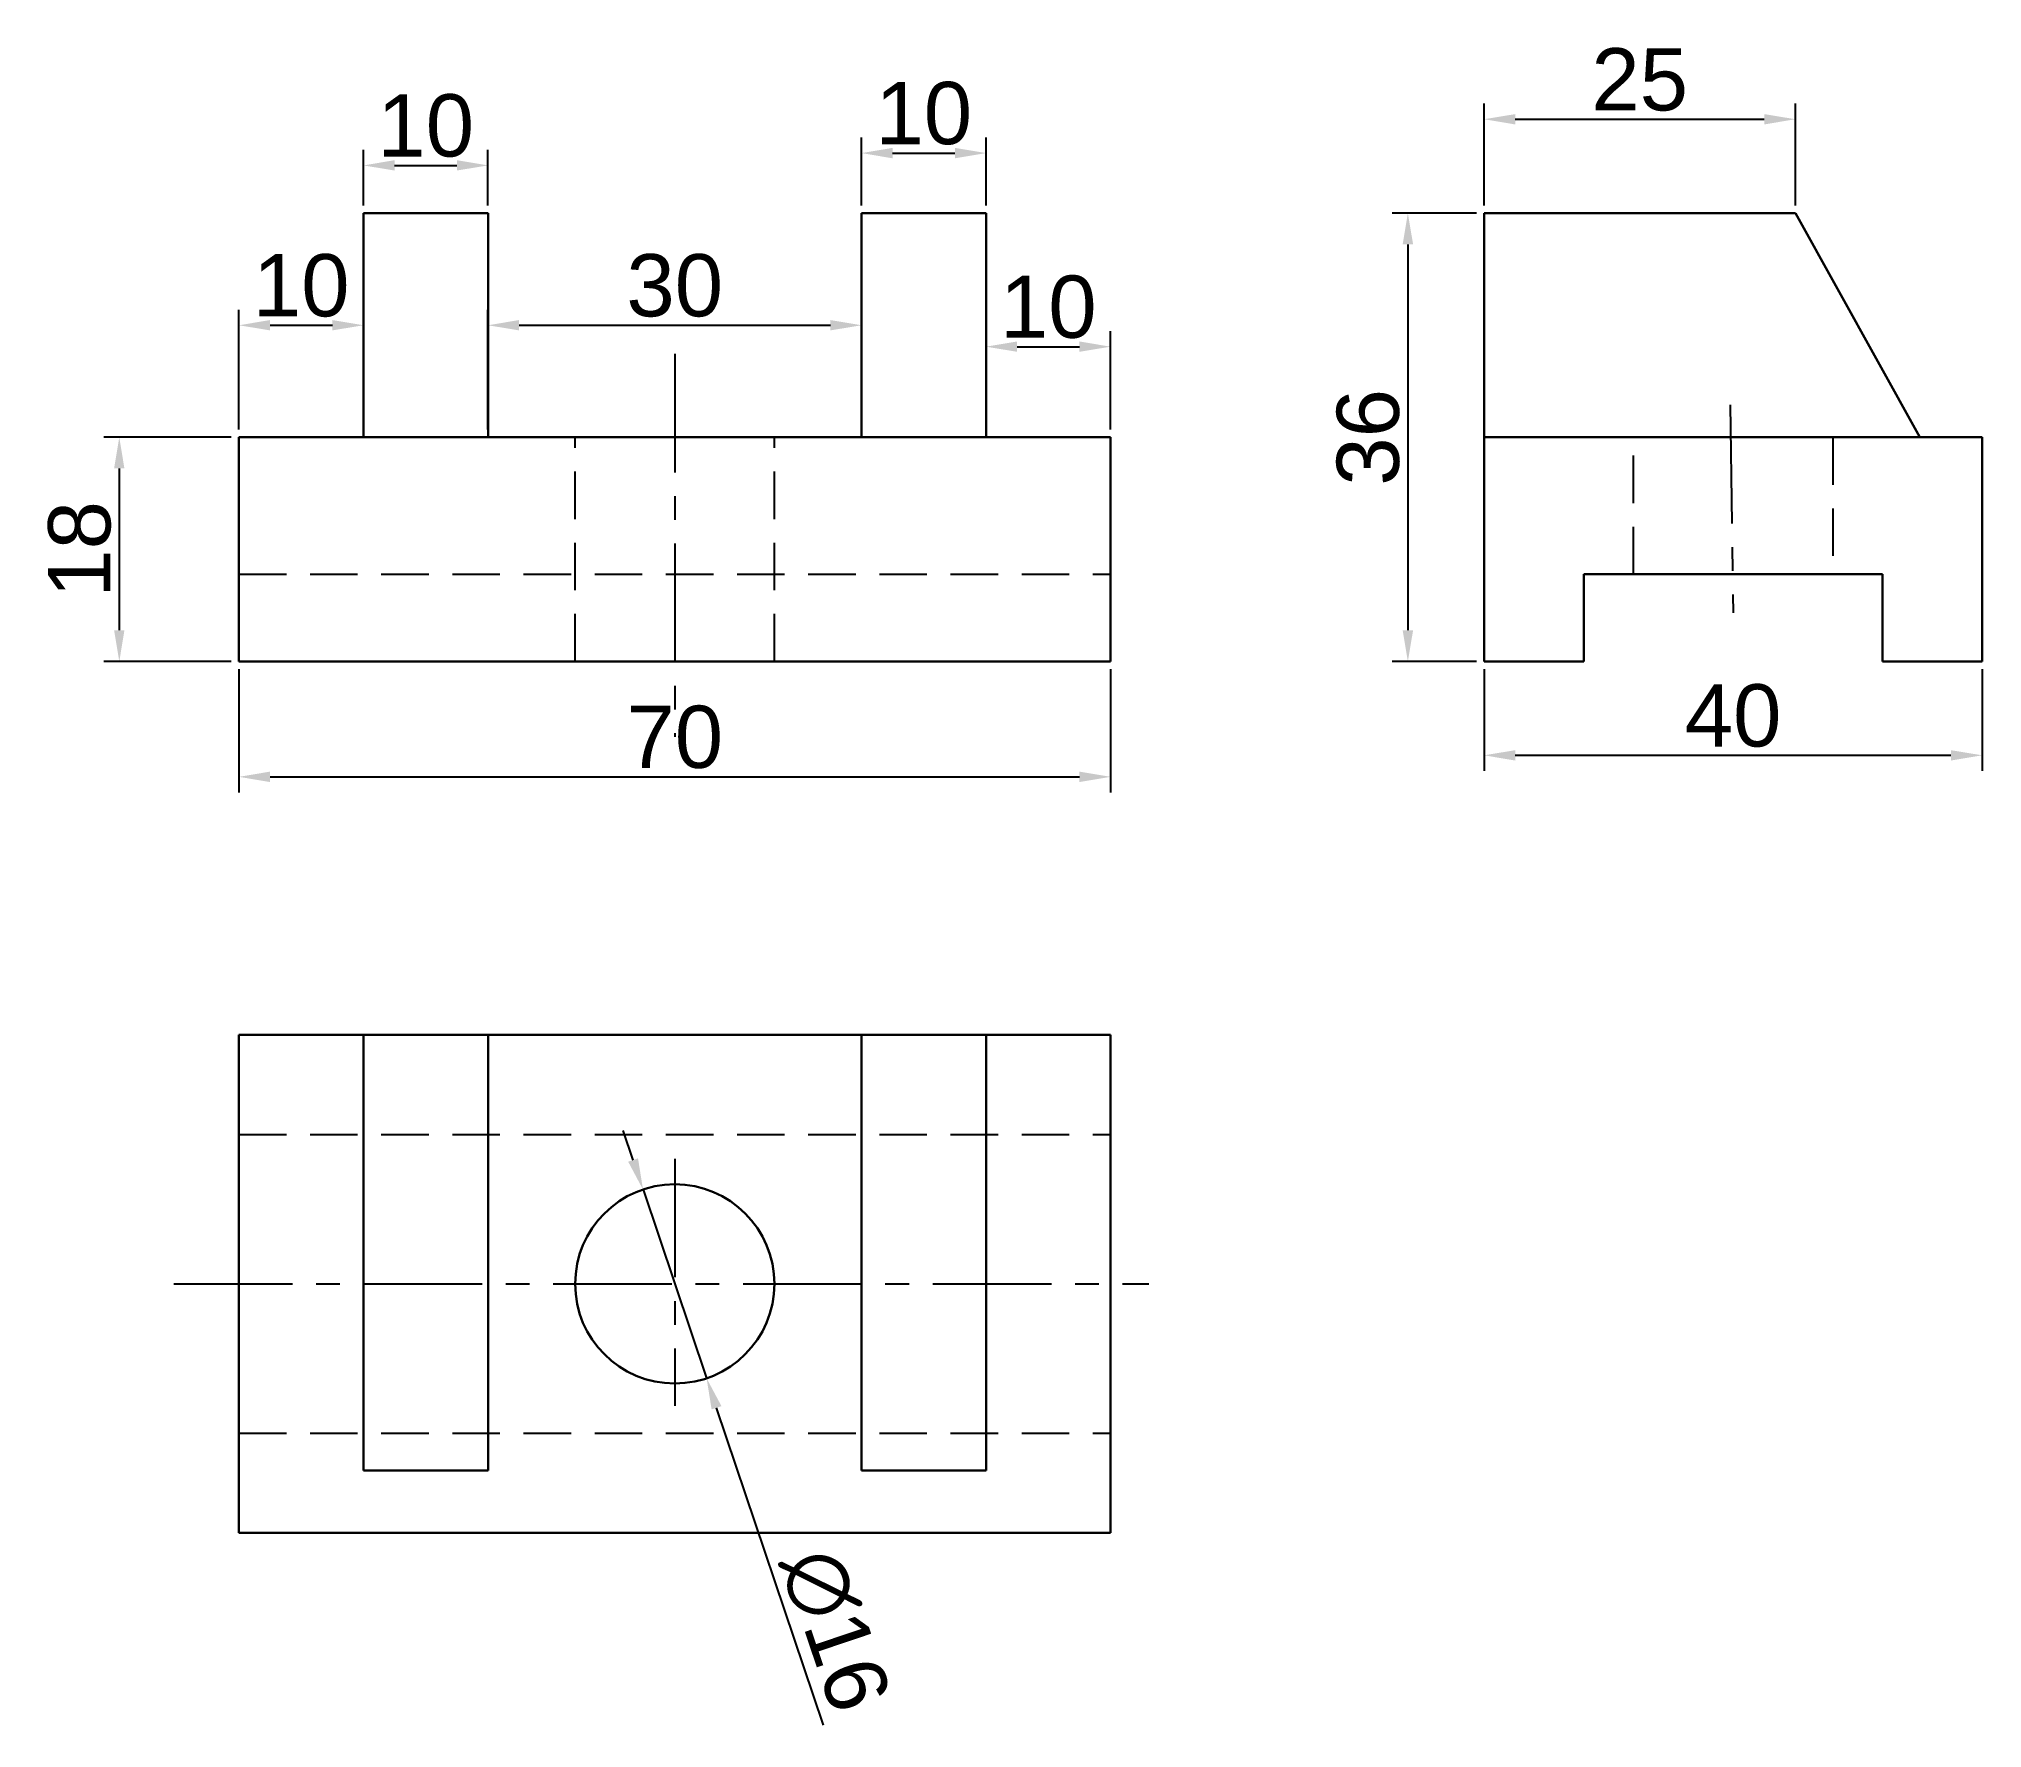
# Model space of a CAD drawing. Header units: millimetres. Extents: x 2014 to 2171, y 2032 to 2168.
import ezdxf

# ---------------------------------------------------------------- set-up
doc = ezdxf.new("R2010")
doc.units = ezdxf.units.MM
doc.header["$LTSCALE"] = 0.3
doc.linetypes.add('CENTER', pattern=[50.8, 31.75, -6.35, 6.35, -6.35])
doc.linetypes.add('DASHED', pattern=[19.05, 12.7, -6.35])
doc.styles.get("Standard").update_dxf_attribs({"font": 'arial.ttf'})
doc.dimstyles.new('ISO-25', dxfattribs={"dimtxt": 5, "dimasz": 2.5, "dimexe": 1.25, "dimexo": 0.625, "dimtad": 1, "dimtxsty": 'Standard', "dimcen": 2.5, "dimadec": 0, "dimazin": 0, "dimtfac": 1, "dimtmove": 0, "dimatfit": 3, "dimfxl": 1, "dimarcsym": 0})

# ---------------------------------------------------------------- blocks, each defined once
blk = doc.blocks.new('*D1')
at = {"color": 0, "lineweight": -2, "transparency": 16777216}
for p, q in [((2029.89, 2135.55), (2019.65, 2135.55)), ((2020.9, 2133.05), (2020.9, 2120.05)), ((2029.89, 2117.55), (2019.65, 2117.55))]:
    blk.add_line(p, q, dxfattribs=at)
at = {"color": 0, "transparency": 16777216}
for points in [[(2020.48, 2133.05), (2021.31, 2133.05), (2020.9, 2135.55)], [(2020.48, 2120.05), (2021.31, 2120.05), (2020.9, 2117.55)]]:
    blk.add_solid(points, dxfattribs=at)
at = {"layer": 'Defpoints', "color": 0, "transparency": 16777216}
for p in [(2030.51, 2135.55), (2020.9, 2117.55), (2030.51, 2117.55)]:
    blk.add_point(p, dxfattribs=at)
at = {"color": 0, "transparency": 16777216, "insert": (2017.72, 2126.55), "char_height": 5, "attachment_point": 5, "rotation": 90}
blk.add_mtext('18', dxfattribs=at)
blk = doc.blocks.new('*D2')
at = {"color": 0, "lineweight": -2, "transparency": 16777216}
for p, q in [((2030.51, 2136.18), (2030.51, 2145.8)), ((2033.01, 2144.55), (2038.01, 2144.55)), ((2040.51, 2136.18), (2040.51, 2145.8))]:
    blk.add_line(p, q, dxfattribs=at)
at = {"color": 0, "transparency": 16777216}
for points in [[(2033.01, 2144.97), (2033.01, 2144.14), (2030.51, 2144.55)], [(2038.01, 2144.97), (2038.01, 2144.14), (2040.51, 2144.55)]]:
    blk.add_solid(points, dxfattribs=at)
at = {"layer": 'Defpoints', "color": 0, "transparency": 16777216}
for p in [(2040.51, 2144.55), (2030.51, 2135.55), (2040.51, 2135.55)]:
    blk.add_point(p, dxfattribs=at)
at = {"color": 0, "transparency": 16777216, "insert": (2035.51, 2147.73), "char_height": 5, "attachment_point": 5}
blk.add_mtext('10', dxfattribs=at)
blk = doc.blocks.new('*D3')
at = {"color": 0, "lineweight": -2, "transparency": 16777216}
for p, q in [((2040.51, 2154.18), (2040.51, 2158.64)), ((2050.51, 2154.18), (2050.51, 2158.64)), ((2043.01, 2157.39), (2048.01, 2157.39))]:
    blk.add_line(p, q, dxfattribs=at)
at = {"color": 0, "transparency": 16777216}
for points in [[(2043.01, 2157.81), (2043.01, 2156.98), (2040.51, 2157.39)], [(2048.01, 2157.81), (2048.01, 2156.98), (2050.51, 2157.39)]]:
    blk.add_solid(points, dxfattribs=at)
at = {"layer": 'Defpoints', "color": 0, "transparency": 16777216}
for p in [(2050.51, 2157.39), (2040.51, 2153.55), (2050.51, 2153.55)]:
    blk.add_point(p, dxfattribs=at)
at = {"color": 0, "transparency": 16777216, "insert": (2045.51, 2160.57), "char_height": 5, "attachment_point": 5}
blk.add_mtext('10', dxfattribs=at)
blk = doc.blocks.new('*D4')
at = {"color": 0, "lineweight": -2, "transparency": 16777216}
for p, q in [((2080.51, 2154.18), (2080.51, 2159.63)), ((2090.51, 2154.18), (2090.51, 2159.63)), ((2083.01, 2158.38), (2088.01, 2158.38))]:
    blk.add_line(p, q, dxfattribs=at)
at = {"color": 0, "transparency": 16777216}
for points in [[(2083.01, 2158.8), (2083.01, 2157.96), (2080.51, 2158.38)], [(2088.01, 2158.8), (2088.01, 2157.96), (2090.51, 2158.38)]]:
    blk.add_solid(points, dxfattribs=at)
at = {"layer": 'Defpoints', "color": 0, "transparency": 16777216}
for p in [(2090.51, 2158.38), (2080.51, 2153.55), (2090.51, 2153.55)]:
    blk.add_point(p, dxfattribs=at)
at = {"color": 0, "transparency": 16777216, "insert": (2085.51, 2161.56), "char_height": 5, "attachment_point": 5}
blk.add_mtext('10', dxfattribs=at)
blk = doc.blocks.new('*D5')
at = {"color": 0, "lineweight": -2, "transparency": 16777216}
for p, q in [((2090.51, 2136.18), (2090.51, 2144.08)), ((2100.51, 2136.18), (2100.51, 2144.08)), ((2093.01, 2142.83), (2098.01, 2142.83))]:
    blk.add_line(p, q, dxfattribs=at)
at = {"color": 0, "transparency": 16777216}
for points in [[(2093.01, 2143.25), (2093.01, 2142.42), (2090.51, 2142.83)], [(2098.01, 2143.25), (2098.01, 2142.42), (2100.51, 2142.83)]]:
    blk.add_solid(points, dxfattribs=at)
at = {"layer": 'Defpoints', "color": 0, "transparency": 16777216}
for p in [(2100.51, 2142.83), (2090.51, 2135.55), (2100.51, 2135.55)]:
    blk.add_point(p, dxfattribs=at)
at = {"color": 0, "transparency": 16777216, "insert": (2095.51, 2146.01), "char_height": 5, "attachment_point": 5}
blk.add_mtext('10', dxfattribs=at)
blk = doc.blocks.new('*D6')
at = {"color": 0, "lineweight": -2, "transparency": 16777216}
for p, q in [((2050.51, 2136.18), (2050.51, 2145.8)), ((2053.01, 2144.55), (2078.01, 2144.55)), ((2080.51, 2136.18), (2080.51, 2145.8))]:
    blk.add_line(p, q, dxfattribs=at)
at = {"color": 0, "transparency": 16777216}
for points in [[(2053.01, 2144.97), (2053.01, 2144.14), (2050.51, 2144.55)], [(2078.01, 2144.97), (2078.01, 2144.14), (2080.51, 2144.55)]]:
    blk.add_solid(points, dxfattribs=at)
at = {"layer": 'Defpoints', "color": 0, "transparency": 16777216}
for p in [(2080.51, 2144.55), (2050.51, 2135.55), (2080.51, 2135.55)]:
    blk.add_point(p, dxfattribs=at)
at = {"color": 0, "transparency": 16777216, "insert": (2065.51, 2147.73), "char_height": 5, "attachment_point": 5}
blk.add_mtext('30', dxfattribs=at)
blk = doc.blocks.new('*D7')
at = {"color": 0, "lineweight": -2, "transparency": 16777216}
for p, q in [((2030.51, 2116.93), (2030.51, 2107.03)), ((2100.51, 2116.93), (2100.51, 2107.03)), ((2033.01, 2108.28), (2098.01, 2108.28))]:
    blk.add_line(p, q, dxfattribs=at)
at = {"color": 0, "transparency": 16777216}
for points in [[(2033.01, 2108.7), (2033.01, 2107.86), (2030.51, 2108.28)], [(2098.01, 2108.7), (2098.01, 2107.86), (2100.51, 2108.28)]]:
    blk.add_solid(points, dxfattribs=at)
at = {"layer": 'Defpoints', "color": 0, "transparency": 16777216}
for p in [(2030.51, 2117.55), (2100.51, 2117.55), (2100.51, 2108.28)]:
    blk.add_point(p, dxfattribs=at)
at = {"color": 0, "transparency": 16777216, "insert": (2065.51, 2111.46), "char_height": 5, "attachment_point": 5}
blk.add_mtext('70', dxfattribs=at)
blk = doc.blocks.new('*D8')
at = {"color": 0, "lineweight": -2, "transparency": 16777216}
for p, q in [((2129.89, 2153.55), (2123.14, 2153.55)), ((2124.39, 2151.05), (2124.39, 2120.05)), ((2129.89, 2117.55), (2123.14, 2117.55))]:
    blk.add_line(p, q, dxfattribs=at)
at = {"color": 0, "transparency": 16777216}
for points in [[(2123.97, 2151.05), (2124.81, 2151.05), (2124.39, 2153.55)], [(2123.97, 2120.05), (2124.81, 2120.05), (2124.39, 2117.55)]]:
    blk.add_solid(points, dxfattribs=at)
at = {"layer": 'Defpoints', "color": 0, "transparency": 16777216}
for p in [(2130.51, 2153.55), (2124.39, 2117.55), (2130.51, 2117.55)]:
    blk.add_point(p, dxfattribs=at)
at = {"color": 0, "transparency": 16777216, "insert": (2121.21, 2135.55), "char_height": 5, "attachment_point": 5, "rotation": 90}
blk.add_mtext('36', dxfattribs=at)
blk = doc.blocks.new('*D9')
at = {"color": 0, "lineweight": -2, "transparency": 16777216}
for p, q in [((2130.51, 2116.93), (2130.51, 2108.76)), ((2170.51, 2116.93), (2170.51, 2108.76)), ((2133.01, 2110.01), (2168.01, 2110.01))]:
    blk.add_line(p, q, dxfattribs=at)
at = {"color": 0, "transparency": 16777216}
for points in [[(2133.01, 2110.42), (2133.01, 2109.59), (2130.51, 2110.01)], [(2168.01, 2110.42), (2168.01, 2109.59), (2170.51, 2110.01)]]:
    blk.add_solid(points, dxfattribs=at)
at = {"layer": 'Defpoints', "color": 0, "transparency": 16777216}
for p in [(2130.51, 2117.55), (2170.51, 2117.55), (2170.51, 2110.01)]:
    blk.add_point(p, dxfattribs=at)
at = {"color": 0, "transparency": 16777216, "insert": (2150.51, 2113.18), "char_height": 5, "attachment_point": 5}
blk.add_mtext('40', dxfattribs=at)
blk = doc.blocks.new('*D10')
at = {"color": 0, "lineweight": -2, "transparency": 16777216}
for p, q in [((2130.51, 2154.18), (2130.51, 2162.35)), ((2155.51, 2154.18), (2155.51, 2162.35)), ((2133.01, 2161.1), (2153.01, 2161.1))]:
    blk.add_line(p, q, dxfattribs=at)
at = {"color": 0, "transparency": 16777216}
for points in [[(2133.01, 2161.51), (2133.01, 2160.68), (2130.51, 2161.1)], [(2153.01, 2161.51), (2153.01, 2160.68), (2155.51, 2161.1)]]:
    blk.add_solid(points, dxfattribs=at)
at = {"layer": 'Defpoints', "color": 0, "transparency": 16777216}
for p in [(2155.51, 2161.1), (2130.51, 2153.55), (2155.51, 2153.55)]:
    blk.add_point(p, dxfattribs=at)
at = {"color": 0, "transparency": 16777216, "insert": (2143.01, 2164.27), "char_height": 5, "attachment_point": 5}
blk.add_mtext('25', dxfattribs=at)
blk = doc.blocks.new('*D16')
at = {"color": 0, "lineweight": -2, "transparency": 16777216}
for p, q in [((2062.16, 2077.5), (2061.36, 2079.87)), ((2062.96, 2075.13), (2068.07, 2059.97)), ((2077.45, 2032.12), (2068.86, 2057.6))]:
    blk.add_line(p, q, dxfattribs=at)
at = {"color": 0, "transparency": 16777216}
for points in [[(2062.56, 2077.64), (2061.77, 2077.37), (2062.96, 2075.13)], [(2069.26, 2057.74), (2068.47, 2057.47), (2068.07, 2059.97)]]:
    blk.add_solid(points, dxfattribs=at)
at = {"layer": 'Defpoints', "color": 0, "transparency": 16777216}
for p in [(2062.96, 2075.13), (2068.07, 2059.97)]:
    blk.add_point(p, dxfattribs=at)
at = {"color": 0, "transparency": 16777216, "insert": (2078.38, 2039.74), "char_height": 5, "attachment_point": 5, "rotation": 288.6154}
blk.add_mtext('∅16', dxfattribs=at)

msp = doc.modelspace()

# ---------------------------------------------------------------- linework, layer by layer
at = {"lineweight": 30}
for p, q in [((2040.512, 2153.553), (2050.512, 2153.553)), ((2040.512, 2135.553), (2040.512, 2153.553)), ((2050.512, 2135.553), (2050.512, 2153.553)), ((2080.512, 2153.553), (2090.512, 2153.553)), ((2080.512, 2135.553), (2080.512, 2153.553)), ((2090.512, 2135.553), (2090.512, 2153.553)), ((2130.512, 2117.553), (2130.512, 2153.553)), ((2130.512, 2153.553), (2155.512, 2153.553)), ((2155.512, 2153.553), (2165.512, 2135.553)), ((2030.512, 2117.553), (2030.512, 2135.553)), ((2030.512, 2135.553), (2100.512, 2135.553)), ((2100.512, 2117.553), (2100.512, 2135.553)), ((2130.512, 2135.553), (2170.512, 2135.553)), ((2170.512, 2135.553), (2170.512, 2117.553)), ((2138.512, 2124.553), (2162.512, 2124.553)), ((2138.512, 2117.553), (2138.512, 2124.553)), ((2162.512, 2124.553), (2162.512, 2117.553)), ((2030.512, 2117.553), (2100.512, 2117.553)), ((2130.512, 2117.553), (2138.512, 2117.553)), ((2162.512, 2117.553), (2170.512, 2117.553)), ((2030.512, 2087.553), (2100.512, 2087.553)), ((2030.512, 2087.553), (2030.512, 2047.553)), ((2040.512, 2087.553), (2040.512, 2055.553)), ((2050.512, 2087.553), (2050.512, 2055.553)), ((2080.512, 2055.553), (2080.512, 2087.553)), ((2090.512, 2055.553), (2090.512, 2087.553)), ((2100.512, 2047.553), (2100.512, 2087.553)), ((2040.512, 2055.553), (2040.512, 2052.553)), ((2050.512, 2055.553), (2050.512, 2052.553)), ((2080.512, 2055.553), (2080.512, 2052.553)), ((2090.512, 2055.553), (2090.512, 2052.553)), ((2040.512, 2052.553), (2050.512, 2052.553)), ((2080.512, 2052.553), (2090.512, 2052.553)), ((2030.512, 2047.553), (2100.512, 2047.553))]:
    msp.add_line(p, q, dxfattribs=at)
at = {"linetype": 'CENTER', "lineweight": -3}
for p, q in [((2065.512, 2142.26), (2065.512, 2111.494)), ((2150.286, 2138.163), (2150.512, 2121.445)), ((2065.512, 2077.608), (2065.512, 2057.766)), ((2025.272, 2067.553), (2103.575, 2067.553))]:
    msp.add_line(p, q, dxfattribs=at)
at = {"linetype": 'DASHED', "lineweight": -3}
for p, q in [((2057.512, 2117.553), (2057.512, 2135.553)), ((2073.512, 2117.553), (2073.512, 2135.553)), ((2142.512, 2124.553), (2142.512, 2135.553)), ((2158.512, 2135.553), (2158.512, 2124.553)), ((2030.512, 2124.553), (2100.512, 2124.553)), ((2030.512, 2079.553), (2100.512, 2079.553)), ((2030.512, 2055.553), (2100.512, 2055.553))]:
    msp.add_line(p, q, dxfattribs=at)
at = {"lineweight": 30}
msp.add_circle((2065.512, 2067.553), 8, dxfattribs=at)

# ---------------------------------------------------------------- dimensions: what is measured, and where the dimension line sits
for base, p1, p2, picture, middle in [((2155.512, 2161.096), (2130.512, 2153.553), (2155.512, 2153.553), '*D10', (2143.012, 2164.274)), ((2090.512, 2158.381), (2080.512, 2153.553), (2090.512, 2153.553), '*D4', (2085.512, 2161.559)), ((2050.512, 2157.394), (2040.512, 2153.553), (2050.512, 2153.553), '*D3', (2045.512, 2160.572)), ((2040.512, 2144.553), (2030.512, 2135.553), (2040.512, 2135.553), '*D2', (2035.512, 2147.731)), ((2080.512, 2144.553), (2050.512, 2135.553), (2080.512, 2135.553), '*D6', (2065.512, 2147.733)), ((2100.512, 2142.832), (2090.512, 2135.553), (2100.512, 2135.553), '*D5', (2095.512, 2146.01)), ((2100.512, 2108.279), (2030.512, 2117.553), (2100.512, 2117.553), '*D7', (2065.512, 2111.457)), ((2170.512, 2110.007), (2130.512, 2117.553), (2170.512, 2117.553), '*D9', (2150.512, 2113.185))]:
    dim = msp.add_linear_dim(base=base, p1=p1, p2=p2, dimstyle='ISO-25')
    dim.commit()
    dim.dimension.update_dxf_attribs({"geometry": picture, "text_midpoint": middle})
for base, p1, p2, picture, middle in [((2124.39, 2117.553), (2130.512, 2153.553), (2130.512, 2117.553), '*D8', (2121.21, 2135.553)), ((2020.898, 2117.553), (2030.512, 2135.553), (2030.512, 2117.553), '*D1', (2017.72, 2126.553))]:
    dim = msp.add_linear_dim(base=base, p1=p1, p2=p2, angle=90, dimstyle='ISO-25')
    dim.commit()
    dim.dimension.update_dxf_attribs({"geometry": picture, "text_midpoint": middle})
dim = msp.add_diameter_dim_2p(p1=(2062.958, 2075.135), p2=(2068.066, 2059.972), dimstyle='ISO-25')
dim.commit()
dim.dimension.update_dxf_attribs({"geometry": '*D16', "text_midpoint": (2075.237, 2038.68), "dimtype": 163})

doc.saveas('drawing.dxf')
